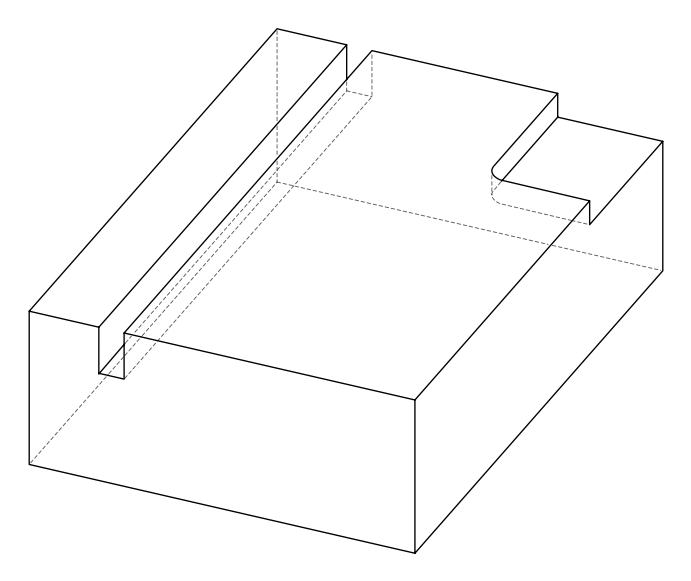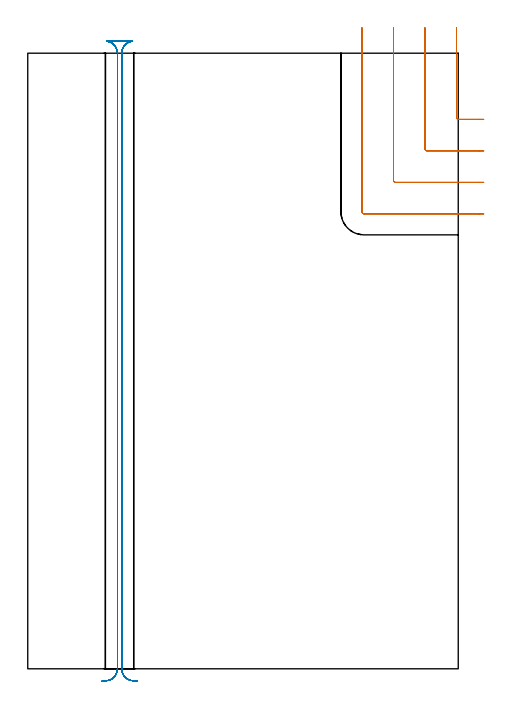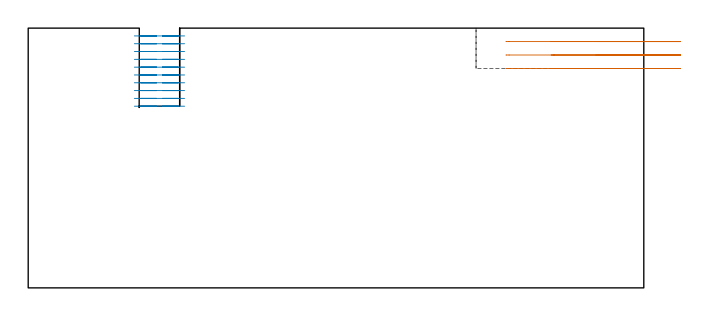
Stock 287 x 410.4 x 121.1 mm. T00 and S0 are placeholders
(PLAN: 2 operations, 1 tool changes, 21.7 min)
(1 MILL_CORNER_NOTCH_RECTANGULAR | CORNER_NOTCH_RECTANGULAR | UGT0201_006 | Follow Part, ap 7, ae 75% | 3.72 min | 177085 mm3)
(2 MILL_RECTANGULAR_SLOT | SLOT_RECTANGULAR | NXT0201_012 | Follow Part, ap 4, ae 75% | 17.98 min | 280865 mm3)
(TOOL UGT0201_006 | End Mill 28 mm | D28 FL25 Z2)
(TOOL NXT0201_012 | ENDMILL 16mm [2P460-1600-NA 1630] | D16 FL38 Z6)
(OP 1 MILL_CORNER_NOTCH_RECTANGULAR)
G17 G21 G94 G90
T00 M6
G54
G17 G0 G90 X285.8 Y427.4 S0 M3
G43 Z131.1 H0
Z114.833
G94 G1 Y424.4 F250.
Y367.693 F500.
G3 X287.193 Y366.3 R1.4
G1 X301.
X304. F250.
G0 Z131.1
X264.8 Y427.4
Z114.833
G1 Y424.4
Y346.694 F500.
G3 X266.194 Y345.3 R1.4
G1 X301.
X304. F250.
G0 Z131.1
X243.8 Y427.4
Z114.833
G1 Y424.4
Y325.694 F500.
G3 X245.194 Y324.3 R1.4
G1 X301.
X304. F250.
G0 Z131.1
X222.8 Y427.4
Z114.833
G1 Y424.4
Y304.694 F500.
G3 X224.194 Y303.3 R1.4
G1 X301.
X304. F250.
G0 Z131.1
X285.8 Y427.4
Z108.567
G1 Y424.4
Y367.693 F500.
G3 X287.193 Y366.3 R1.4
G1 X301.
X304. F250.
G0 Z131.1
X264.8 Y427.4
Z108.567
G1 Y424.4
Y346.694 F500.
G3 X266.194 Y345.3 R1.4
G1 X301.
X304. F250.
G0 Z131.1
X243.8 Y427.4
Z108.567
G1 Y424.4
Y325.694 F500.
G3 X245.194 Y324.3 R1.4
G1 X301.
X304. F250.
G0 Z131.1
X222.8 Y427.4
Z108.567
G1 Y424.4
Y304.694 F500.
G3 X224.194 Y303.3 R1.4
G1 X301.
X304. F250.
G0 Z131.1
X285.8 Y427.4
Z102.3
G1 Y424.4
Y367.693 F500.
G3 X287.193 Y366.3 R1.4
G1 X301.
X304. F250.
G0 Z131.1
X264.8 Y427.4
Z102.3
G1 Y424.4
Y346.694 F500.
G3 X266.194 Y345.3 R1.4
G1 X301.
X304. F250.
G0 Z131.1
X243.8 Y427.4
Z102.3
G1 Y424.4
Y325.694 F500.
G3 X245.194 Y324.3 R1.4
G1 X301.
X304. F250.
G0 Z131.1
X222.8 Y427.4
Z102.3
G1 Y424.4
Y304.694 F500.
G3 X224.194 Y303.3 R1.4
G1 X301.
X304. F250.
G0 Z131.1
M5
M2
(OP 2 MILL_RECTANGULAR_SLOT)
G17 G21 G94 G90
T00 M6
G54
G17 G0 G90 X72.897 Y-8.23 S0 M3
G43 Z131.1 H1
Z117.46
G94 G1 X69.908 Y-7.97 F250.
G2 X62.6 Y0. R8. F500.
G1 Y410.4
G2 X69.908 Y418.37 R8.
G1 Y418.4
X52.492
Y418.37
G2 X59.8 Y410.4 R8.
G1 Y0.
G2 X52.492 Y-7.97 R8.
G1 X49.503 Y-8.23 F250.
G0 X72.897 Z113.82
G1 X69.908 Y-7.97
G2 X62.6 Y0. R8. F500.
G1 Y410.4
G2 X69.908 Y418.37 R8.
G1 Y418.4
X52.492
Y418.37
G2 X59.8 Y410.4 R8.
G1 Y0.
G2 X52.492 Y-7.97 R8.
G1 X49.503 Y-8.23 F250.
G0 X72.897 Z110.18
G1 X69.908 Y-7.97
G2 X62.6 Y0. R8. F500.
G1 Y410.4
G2 X69.908 Y418.37 R8.
G1 Y418.4
X52.492
Y418.37
G2 X59.8 Y410.4 R8.
G1 Y0.
G2 X52.492 Y-7.97 R8.
G1 X49.503 Y-8.23 F250.
G0 X72.897 Z106.54
G1 X69.908 Y-7.97
G2 X62.6 Y0. R8. F500.
G1 Y410.4
G2 X69.908 Y418.37 R8.
G1 Y418.4
X52.492
Y418.37
G2 X59.8 Y410.4 R8.
G1 Y0.
G2 X52.492 Y-7.97 R8.
G1 X49.503 Y-8.23 F250.
G0 X72.897 Z102.9
G1 X69.908 Y-7.97
G2 X62.6 Y0. R8. F500.
G1 Y410.4
G2 X69.908 Y418.37 R8.
G1 Y418.4
X52.492
Y418.37
G2 X59.8 Y410.4 R8.
G1 Y0.
G2 X52.492 Y-7.97 R8.
G1 X49.503 Y-8.23 F250.
G0 X72.897 Z99.26
G1 X69.908 Y-7.97
G2 X62.6 Y0. R8. F500.
G1 Y410.4
G2 X69.908 Y418.37 R8.
G1 Y418.4
X52.492
Y418.37
G2 X59.8 Y410.4 R8.
G1 Y0.
G2 X52.492 Y-7.97 R8.
G1 X49.503 Y-8.23 F250.
G0 X72.897 Z95.62
G1 X69.908 Y-7.97
G2 X62.6 Y0. R8. F500.
G1 Y410.4
G2 X69.908 Y418.37 R8.
G1 Y418.4
X52.492
Y418.37
G2 X59.8 Y410.4 R8.
G1 Y0.
G2 X52.492 Y-7.97 R8.
G1 X49.503 Y-8.23 F250.
G0 X72.897 Z91.98
G1 X69.908 Y-7.97
G2 X62.6 Y0. R8. F500.
G1 Y410.4
G2 X69.908 Y418.37 R8.
G1 Y418.4
X52.492
Y418.37
G2 X59.8 Y410.4 R8.
G1 Y0.
G2 X52.492 Y-7.97 R8.
G1 X49.503 Y-8.23 F250.
G0 X72.897 Z88.34
G1 X69.908 Y-7.97
G2 X62.6 Y0. R8. F500.
G1 Y410.4
G2 X69.908 Y418.37 R8.
G1 Y418.4
X52.492
Y418.37
G2 X59.8 Y410.4 R8.
G1 Y0.
G2 X52.492 Y-7.97 R8.
G1 X49.503 Y-8.23 F250.
G0 X72.897 Z84.7
G1 X69.908 Y-7.97
G2 X62.6 Y0. R8. F500.
G1 Y410.4
G2 X69.908 Y418.37 R8.
G1 Y418.4
X52.492
Y418.37
G2 X59.8 Y410.4 R8.
G1 Y0.
G2 X52.492 Y-7.97 R8.
G1 X49.503 Y-8.23 F250.
G0 Z131.1
M5
M2
